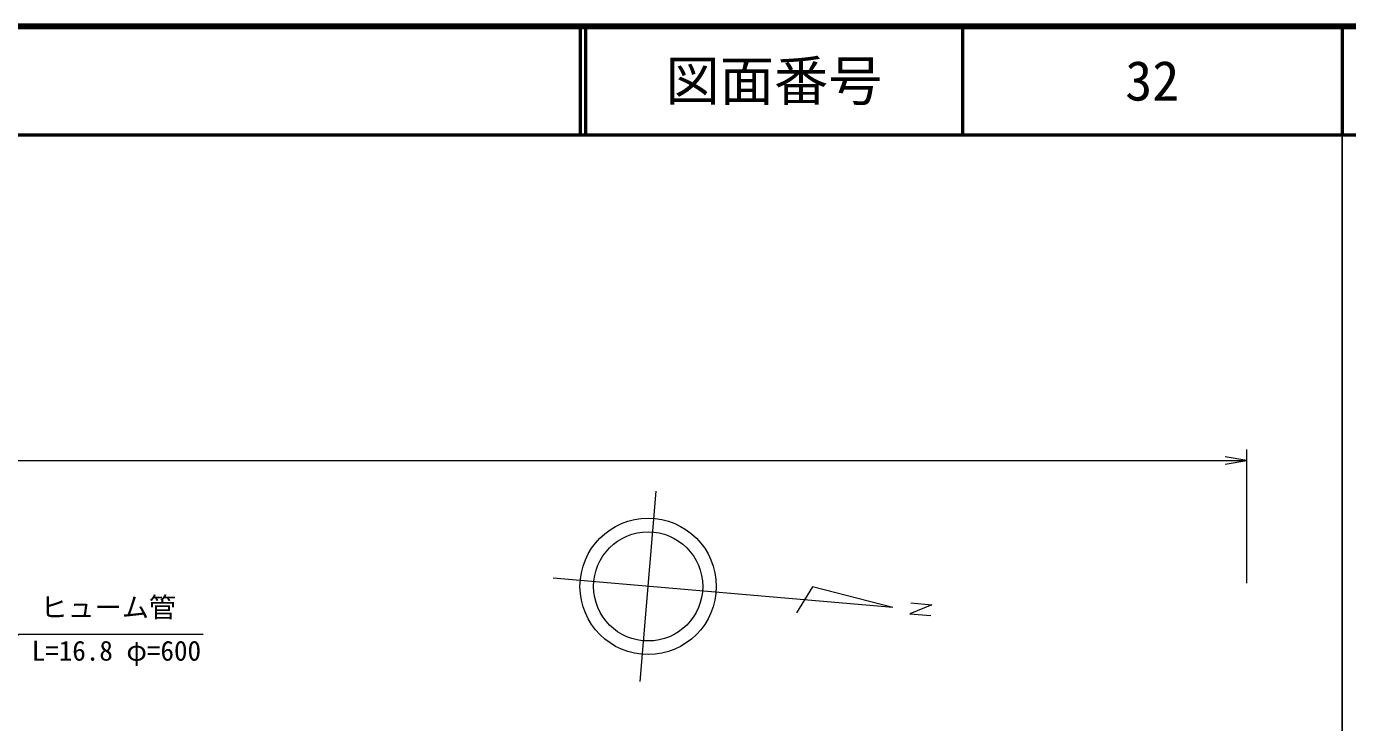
# Model space of a CAD drawing. Units: millimetres, scale not verified. Extents: x 40000 to 680000, y 20000 to 380000.
# Drawn here: x 457707 to 579500, y 315845 to 380000 of the extents above; entities that cross this region are included whole.
import ezdxf
from ezdxf.enums import TextEntityAlignment as Align

# ---------------------------------------------------------------- set-up
doc = ezdxf.new("R2010")
doc.units = ezdxf.units.MM
doc.header["$LTSCALE"] = 1000
for name, color, linetype, lineweight in [('M-BMK-SRVR', 3, 'Continuous', 13), ('M-STR-HTXT', 7, 'Continuous', 13), ('M-TTL', 2, 'Continuous', 140), ('M-TTL-BAND', 7, 'Continuous', 25), ('M-TTL-LINE', 7, 'Continuous', 50)]:
    doc.layers.add(name, color=color, linetype=linetype, lineweight=lineweight)
doc.layers.add('M-TTL-TXT', color=7, linetype='Continuous')
doc.styles.add('ＭＳ ゴシック', font='')
doc.styles.get('ＭＳ ゴシック').set_extended_font_data('MS Gothic')

# ---------------------------------------------------------------- blocks, each defined once
blk = doc.blocks.new('open_arrow')
at = {"color": 0, "linetype": 'Continuous', "lineweight": -2}
blk.add_lwpolyline([(7.5, 1.25), (0, 0), (7.5, -1.25)], dxfattribs=at)

msp = doc.modelspace()

# ---------------------------------------------------------------- linework, layer by layer
at = {"layer": 'M-BMK-SRVR'}
for p, q in [((514271, 319626), (515774, 337158)), ((537564, 326460), (506256, 329143)), ((530158, 328357), (528691, 325959)), ((537564, 326460), (530158, 328357)), ((541173, 326701), (539149, 325865)), ((539241, 326867), (541173, 326701)), ((539149, 325865), (541090, 325709))]:
    msp.add_line(p, q, dxfattribs=at)
for radius in [6284, 5028]:
    msp.add_circle((515022, 328392), radius, dxfattribs=at)
at = {"layer": 'M-STR-HTXT'}
for p, q in [((269266, 340000), (570212, 340000)), ((570212, 328693), (570212, 341000))]:
    msp.add_line(p, q, dxfattribs=at)
msp.add_lwpolyline([(426244, 286082), (457000, 324000), (474000, 324000)], dxfattribs=at)
at = {"layer": 'M-TTL'}
msp.add_line((680000, 380000), (40000, 380000), dxfattribs=at)
at = {"layer": 'M-TTL-BAND'}
msp.add_line((579000, 20000), (579000, 370000), dxfattribs=at)
at = {"layer": 'M-TTL-LINE'}
for p, q in [((508747, 380000), (508747, 370000)), ((509247, 380000), (509247, 370000)), ((543997, 380000), (543997, 370000)), ((579000, 380000), (579000, 370000)), ((40000, 370000), (680000, 370000))]:
    msp.add_line(p, q, dxfattribs=at)

# ---------------------------------------------------------------- block references
at = {"layer": 'M-STR-HTXT', "xscale": 267, "yscale": 267, "rotation": 180}
msp.add_blockref('open_arrow', (570212, 340000), dxfattribs=at)

# ---------------------------------------------------------------- texts
at = {"layer": 'M-STR-HTXT', "style": 'ＭＳ ゴシック'}
msp.add_text('ヒューム管', height=1833, dxfattribs=at).set_placement((459000, 325000), align=Align.BOTTOM_LEFT)
msp.add_text('L=16.8 φ=600', height=1833, dxfattribs=at).set_placement((466000, 321000), align=Align.BOTTOM_CENTER)
at = {"layer": 'M-TTL-TXT', "style": 'ＭＳ ゴシック'}
for s, p in [('図面番号', (526622, 375000)), ('32', (561497, 375000))]:
    msp.add_text(s, height=3666, dxfattribs=at).set_placement(p, align=Align.MIDDLE_CENTER)

doc.saveas('drawing.dxf')
